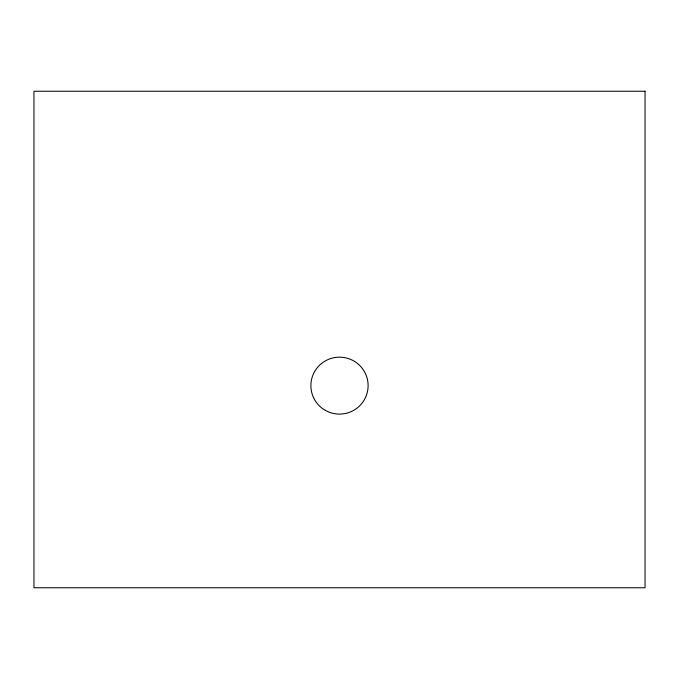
<?xml version="1.0" encoding="UTF-8"?>
<svg xmlns="http://www.w3.org/2000/svg" width="679" height="679" viewBox="0 0 679 679"><rect width="100%" height="100%" fill="white"/><g stroke="black" fill="none" stroke-linecap="round" stroke-linejoin="round"><path stroke-width="1.02" d="M645.05 91.241L33.95 91.241L33.95 587.759L645.05 587.759L645.05 91.241M325.19 410.286A28.611 28.467 0 0 0 368.111 385.638A28.611 28.467 0 0 0 325.19 360.982A28.611 28.467 0 0 0 325.19 410.286"/></g></svg>
